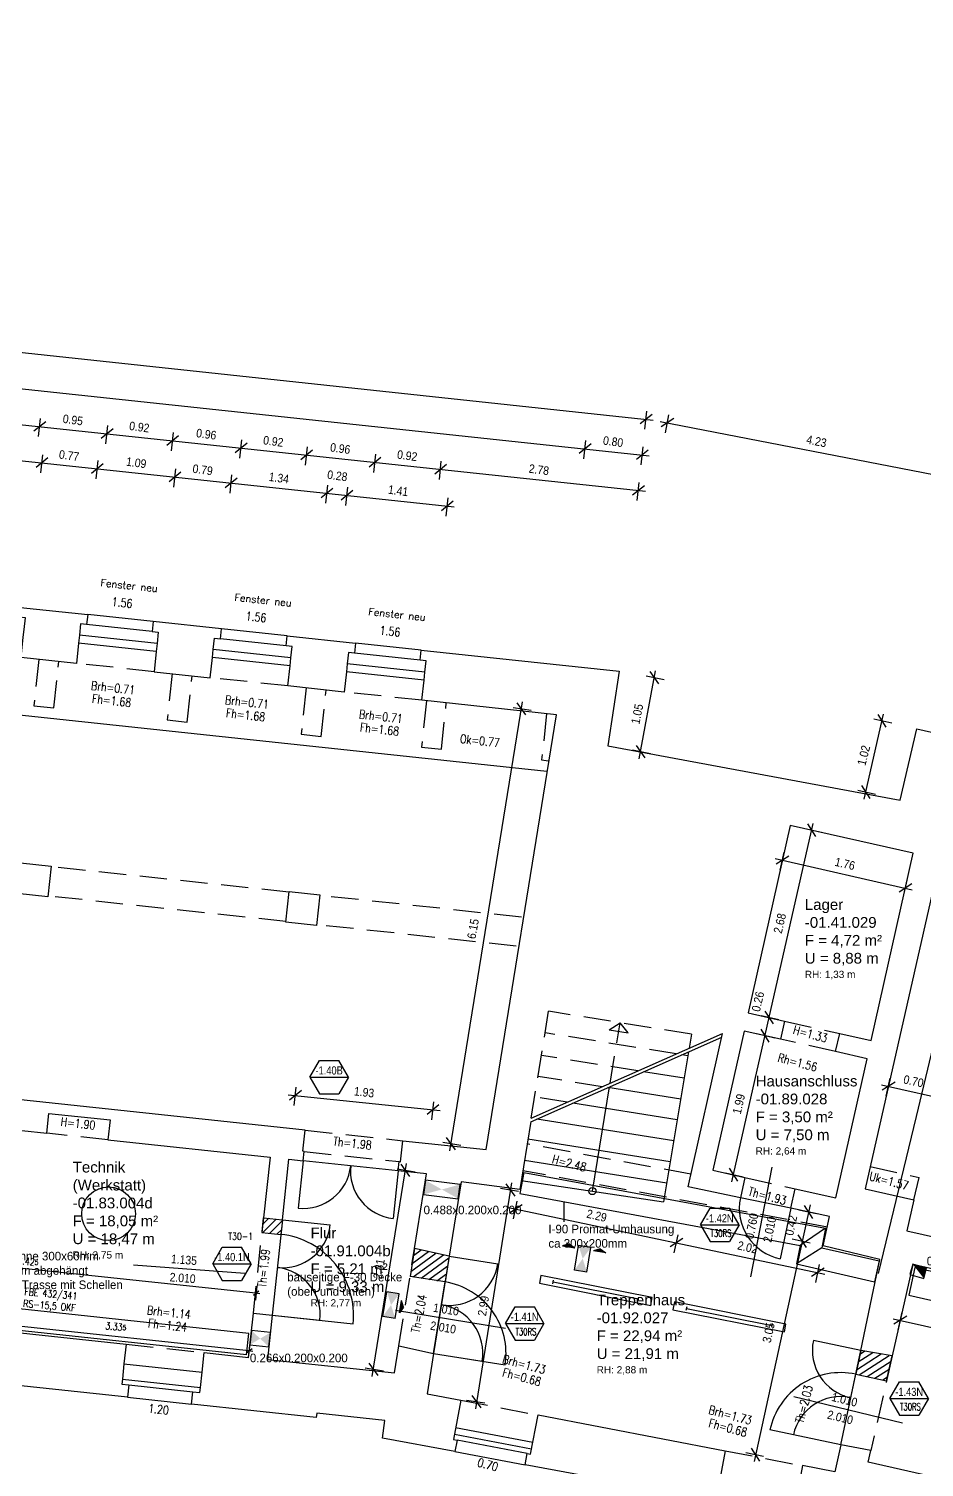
# Model space of a CAD drawing. Header units: metres. Extents: x 157 to 276, y 126 to 187.
# Drawn here: x 223.58 to 236.08, y 157.45 to 177.53 of the extents above; entities that cross this region are included whole.
import ezdxf
from ezdxf.enums import TextEntityAlignment as Align

# ---------------------------------------------------------------- set-up
doc = ezdxf.new("R2010")
doc.units = ezdxf.units.M
doc.header["$LTSCALE"] = 0.03
for name, pattern in [('AUSGEZOGEN', [0]), ('DASHED', [0]), ('DOT', [0]), ('STRICHLINIE', [19.05, 12.7, -6.35])]:
    doc.linetypes.add(name, pattern=pattern)
for name, color, linetype in [('A_abriss', 44, '_ABBRUCH'), ('A_ansicht', 9, 'Continuous'), ('A_bemaßung', 2, 'Continuous'), ('A_BRANDSCHUTZ', 10, 'Continuous'), ('A_EINBAUTEN', 2, 'Continuous'), ('A_Elektro', 1, 'Continuous'), ('A_Fenster', 7, 'Continuous'), ('A_höhen', 3, 'Continuous'), ('A_NR_TÜR', 1, 'Continuous'), ('A_räume', 5, 'Continuous'), ('A_schraffur', 10, 'Continuous'), ('A_text', 5, 'Continuous'), ('A_treppe', 3, 'Continuous'), ('A_Tuernummern', 1, 'Continuous'), ('A_TXT-TUER', 1, 'Continuous'), ('A_türen', 9, 'Continuous'), ('A_türen_HU', 9, 'Continuous'), ('A_verdeckt', 8, 'STRICHLINIE'), ('A_wände', 6, 'Continuous'), ('A_WÄNDE_NEU', 6, 'Continuous'), ('CKMA0002', 2, 'Continuous'), ('E__DURCHBR', 2, 'Continuous'), ('E__LEUCHTEN', 6, 'AUSGEZOGEN'), ('E__VERSYS', 2, 'AUSGEZOGEN')]:
    doc.layers.add(name, color=color, linetype=linetype)
doc.styles.add('arial-n', font='ARIALN.TTF')
doc.styles.add('BOLDSIMP_FNT', font='TXT', dxfattribs={"height": 1})
doc.styles.add('NORM', font='simplex.shx', dxfattribs={"width": 0.7, "bigfont": 'bigfont.shx'})
doc.styles.add('PITSIMP8', font='PITSIMP8.SHX')
doc.styles.add('SIMPLEX', font='simplex.shx', dxfattribs={"width": 0.8, "height": 0.1})
doc.linetypes.add('_ABBRUCH', pattern='A,25,[101,cadkon.shx,S=3.5,R=0,X=0,Y=0],25', length=50)
doc.dimstyles.get("Standard").update_dxf_attribs({"dimtxt": 0.18, "dimasz": 0.18, "dimexe": 0.18, "dimexo": 0.0625, "dimgap": 0.09, "dimtad": 0, "dimtih": 1, "dimtoh": 1, "dimdec": 4, "dimzin": 0, "dimdsep": 46, "dimlunit": 3, "dimtxsty": 'Standard', "dimcen": 0.09, "dimadec": 0, "dimazin": 0, "dimtfac": 1, "dimtdec": 4, "dimtofl": 0, "dimtmove": 2, "dimatfit": 3, "dimfxl": 1, "dimtolj": 1, "dimtzin": 0, "dimarcsym": 0})

# ---------------------------------------------------------------- blocks, each defined once
blk = doc.blocks.new('SLASH1')
at = {"layer": 'A_bemaßung', "color": 2, "linetype": 'Continuous'}
for p, q in [((0.07663, 0.07663), (-0.07319, -0.07319)), ((0, -0.14068), (0, 0.11466))]:
    blk.add_line(p, q, dxfattribs=at)
blk = doc.blocks.new('Tür-Nr')
at = {"layer": 'A_NR_TÜR'}
for p, q in [((-0.057, -108.865), (0.077, -108.632)), ((0.077, -108.632), (0.347, -108.632)), ((0.481, -108.865), (0.347, -108.632)), ((-0.057, -108.865), (0.481, -108.865)), ((-0.057, -108.865), (0.077, -109.098)), ((0.481, -108.865), (0.347, -109.098)), ((0.077, -109.098), (0.347, -109.098))]:
    blk.add_line(p, q, dxfattribs=at)
at = {"layer": 'A_TXT-TUER', "style": 'arial-n', "flags": 4}
blk.add_attdef('TÜR-NR.', text='', height=0.113, dxfattribs=at).set_placement((0.211, -108.772), align=Align.MIDDLE_CENTER)
at = {"layer": 'A_TXT-TUER', "style": 'NORM', "width": 0.7}
for tag, flags, p in [('BRANDSCHUTZ', 4, (0.229, -108.981)), ('DIN', 5, (0.214, -109.198)), ('ABMESSUNG', 5, (0.214, -109.333)), ('WANDART', 5, (0.214, -109.601)), ('MATERIAL', 5, (0.214, -109.467)), ('ZARGE', 5, (0.214, -109.736)), ('BESCHLÄGE', 5, (0.214, -110.005)), ('SCHLOSS', 5, (0.214, -109.87)), ('SONSTIGES', 5, (0.214, -110.139))]:
    blk.add_attdef(tag, text='', height=0.0784, dxfattribs=dict(at, flags=flags)).set_placement(p, align=Align.MIDDLE_CENTER)
blk = doc.blocks.new('DIMCROSS')
at = {"color": 0, "linetype": 'ByBlock'}
blk.add_line((-1, 0), (1, 0), dxfattribs=at)
at = {"linetype": 'ByBlock'}
blk.add_line((-0.707107, -0.707107), (0.707107, 0.707107), dxfattribs=at)
blk = doc.blocks.new('*D72')
at = {"layer": 'CKMA0002', "color": 1, "lineweight": -2}
for p, q in [((220.415, 160.559), (226.704, 159.887)), ((226.765, 159.981), (226.744, 159.782))]:
    blk.add_line(p, q, dxfattribs=at)
at = {"layer": 'Defpoints', "color": 0}
for p in [(220.585, 162.616), (226.973, 161.933), (226.754, 159.882)]:
    blk.add_point(p, dxfattribs=at)
at = {"layer": 'CKMA0002', "color": 1, "lineweight": -2, "xscale": 0.05, "yscale": 0.05, "zscale": 0.05}
for p, rotation in [((220.366, 160.564), 173.8999818725508), ((226.754, 159.882), 353.8999818725508)]:
    blk.add_blockref('DIMCROSS', p, dxfattribs=dict(at, rotation=rotation))
at = {"layer": 'CKMA0002', "color": 3, "insert": (223.571, 160.322), "char_height": 0.1, "attachment_point": 5, "rotation": 353.9, "style": 'SIMPLEX'}
blk.add_mtext('\\A1;6.42{\\A1\\H0.7x\\S5;}', dxfattribs=at)
blk = doc.blocks.new('*D77')
at = {"layer": 'CKMA0002', "color": 1, "lineweight": -2}
for p, q in [((223.393, 159.427), (226.609, 159.083)), ((226.648, 158.979), (226.67, 159.178))]:
    blk.add_line(p, q, dxfattribs=at)
at = {"layer": 'Defpoints', "color": 0}
for p in [(223.365, 159.636), (226.659, 159.078), (226.648, 158.979)]:
    blk.add_point(p, dxfattribs=at)
at = {"layer": 'CKMA0002', "color": 1, "lineweight": -2, "xscale": 0.05, "yscale": 0.05, "zscale": 0.05}
for p, rotation in [((223.343, 159.433), 173.8999818725508), ((226.659, 159.078), 353.8999818725508)]:
    blk.add_blockref('DIMCROSS', p, dxfattribs=dict(at, rotation=rotation))
at = {"layer": 'CKMA0002', "color": 3, "insert": (224.796, 159.412), "char_height": 0.1, "attachment_point": 5, "rotation": 353.9, "style": 'SIMPLEX'}
blk.add_mtext('\\A1;3.33{\\A1\\H0.7x\\S5;}', dxfattribs=at)
blk = doc.blocks.new('PU1')
at = {"color": 3}
for p, q in [((-119, -55), (-119, 70)), ((-119, 70), (131, 70)), ((131, -55), (131, 70)), ((-119, -55), (131, -55)), ((-56, -87), (69, -87)), ((6, -118), (-56, -87)), ((6, -118), (69, -87))]:
    blk.add_line(p, q, dxfattribs=at)
for points in [[(-119, 70), (-119, -55), (131, -55), (131, 70)], [(69, -87), (-56, -87), (6, -118)]]:
    blk.add_solid(points, dxfattribs=at)
blk = doc.blocks.new('PL_PR')
at = {"color": 3}
for p, q in [((123, 155), (92, 217)), ((92, 217), (92, 92)), ((123, 155), (92, 92)), ((-127, -64), (-127, 61)), ((-127, 61), (123, 61)), ((123, -64), (123, 61)), ((-127, -64), (123, -64)), ((92, -220), (92, -95)), ((123, -158), (92, -95)), ((123, -158), (92, -220))]:
    blk.add_line(p, q, dxfattribs=at)
for points in [[(92, 92), (92, 217), (123, 155)], [(-127, 61), (-127, -64), (123, -64), (123, 61)], [(92, -95), (92, -220), (123, -158)]]:
    blk.add_solid(points, dxfattribs=at)
blk = doc.blocks.new('2DEL_458')
for p, q in [((-0.384, -0.236), (-0.384, 0.236)), ((0.384, -0.236), (0.384, 0.236)), ((-0.384, 0), (0.384, 0))]:
    blk.add_line(p, q)
blk.add_lwpolyline([(-0.5, -0.5), (0.5, -0.5), (0.5, 0.5), (-0.5, 0.5)], close=True)
at = {"style": 'PITSIMP8', "flags": 9}
for tag, p in [('RAUM/GRUPPE', (-0.03, 0.159)), ('BEZEICHNUNG', (-0.03, 0.179)), ('POS.NR.G-LV', (-0.03, 0.139)), ('VOLUMENSTROM', (-0.03, 0.039)), ('DRUCK/-STUFE', (-0.03, 0.019)), ('ANSCHLUSS', (-0.03, -0.001)), ('KENNUNG', (-0.03, 0.079)), ('LEISTUNG', (-0.03, 0.059)), ('FABRIKAT', (-0.03, 0.119)), ('TYP', (-0.03, 0.099)), ('SPANNUNG/FREQUENZ', (-0.03, -0.121)), ('TEMPERATUR', (-0.03, -0.061)), ('SCHUTZART', (-0.03, -0.101)), ('DREHZAHL', (-0.03, -0.081)), ('GROESSE', (-0.03, -0.021)), ('DN', (-0.03, -0.041)), ('GEWICHT', (-0.03, -0.141)), ('FREI', (-0.03, -0.161)), ('FREI', (-0.03, -0.181)), ('FREI', (-0.03, -0.201))]:
    blk.add_attdef(tag, text='', height=0.01, dxfattribs=at).set_placement(p, align=Align.MIDDLE)
blk = doc.blocks.new('A$C2D1211C5')
at = {"layer": 'E__LEUCHTEN', "color": 7, "linetype": 'Continuous', "ltscale": 5, "xscale": 0.001397000000018615, "yscale": 0.001396999999997206, "zscale": 0.001397, "rotation": 80.7723150293719}
blk.add_blockref('PL_PR', (70.389, 10.322), dxfattribs=at)
at = {"layer": 'E__LEUCHTEN', "color": 2, "linetype": 'Continuous', "xscale": 1.584999999999997, "yscale": 0.1119999999999948, "zscale": 1.585, "rotation": 348.7889651893349}
for p in [(70.574, 9.876), (72.438, 9.506)]:
    blk.add_blockref('2DEL_458', p, dxfattribs=at)
at = {"layer": 'E__LEUCHTEN', "color": 7, "xscale": 0.001397000000020437, "yscale": 0.001396999999997206, "zscale": 0.001397, "rotation": 80.53103667660423}
blk.add_blockref('PU1', (67.725, 9.662), dxfattribs=at)
blk = doc.blocks.new('A$C1B684F00')
at = {"layer": 'E__VERSYS', "color": 3, "linetype": 'Continuous', "ltscale": 5}
for p, q in [((65.732, 9.276), (55.338, 10.382)), ((65.7, 8.978), (55.307, 10.083)), ((65.7, 8.978), (65.732, 9.276))]:
    blk.add_line(p, q, dxfattribs=at)
at = {"layer": 'E__VERSYS', "color": 3}
for p, q in [((75.027, 10.198), (74.94, 9.808)), ((75.027, 10.198), (76.336, 9.906)), ((74.94, 9.808), (76.249, 9.515))]:
    blk.add_line(p, q, dxfattribs=at)
at = {"layer": 'E__VERSYS', "color": 7, "insert": (62.032, 10.415), "char_height": 0.12, "attachment_point": 1}
blk.add_mtext('Kabelrinne 300x60mm\\Pca. 20cm abgehängt\\P+ E-30-Trasse mit Schellen', dxfattribs=at)
blk = doc.blocks.new('A$C775701B2')
at = {"layer": 'E__VERSYS', "color": 1}
for p, q in [((69.567, 11.522), (69.512, 11.227)), ((69.567, 11.522), (73.78, 10.743)), ((69.512, 11.227), (73.426, 10.503)), ((73.78, 10.743), (73.426, 10.503)), ((73.78, 10.743), (73.726, 10.472)), ((73.426, 10.503), (73.375, 10.245)), ((73.726, 10.472), (73.375, 10.245)), ((73.726, 10.472), (74.528, 10.288)), ((73.375, 10.245), (74.461, 9.996)), ((74.528, 10.288), (74.461, 9.996))]:
    blk.add_line(p, q, dxfattribs=at)
at = {"layer": 'E__VERSYS', "color": 7, "linetype": 'Continuous', "ltscale": 5}
blk.add_line((70.129, 11.113), (70.129, 10.832), dxfattribs=at)
at = {"layer": 'E__VERSYS', "color": 7, "char_height": 0.12, "attachment_point": 1}
for s, insert in [('{\\C1;I-90 Promat-Umhausung \\Pca 300x200mm}', (69.912, 10.793)), ('{\\C1;bauseitige F-30 Decke\\P(oben und unten)}', (66.267, 10.122))]:
    blk.add_mtext(s, dxfattribs=dict(at, insert=insert))
blk = doc.blocks.new('A$C5C7B2202')
at = {"layer": 'E__VERSYS', "color": 7, "linetype": 'Continuous', "ltscale": 5}
for p, q in [((75.048, 12.305), (75.311, 13.392)), ((74.518, 10.11), (75.048, 12.305))]:
    blk.add_line(p, q, dxfattribs=at)
blk = doc.blocks.new('Wanddurchbruch')
for p, q in [((0, 1), (0, 0)), ((1, 1), (0, 1)), ((1, 0), (1, 1)), ((0, 0), (1, 0))]:
    blk.add_line(p, q)
blk.add_solid([(1, 0), (1, 1), (0, 1), (0, 0)])
blk = doc.blocks.new('Deckendurchbruch')
for p, q in [((1, 1), (0, 1)), ((0, 1), (0, 0)), ((0, 0), (1, 0)), ((1, 0), (1, 1))]:
    blk.add_line(p, q)
blk.add_solid([(0, 0), (1, 1), (0, 1)])
blk = doc.blocks.new('A$C07AD1800')
at = {"layer": 'E__DURCHBR', "linetype": 'Continuous'}
ref = blk.add_blockref('Wanddurchbruch', (68.17, 11.216), dxfattribs=dict(at, xscale=0.4880000130759044, yscale=0.1999999999999886, zscale=1.1, rotation=352.8800232453838))
ref.add_attrib('EC_DIM', '0.488x0.200x0.200', (68.17, 10.939), dxfattribs={"linetype": 'Continuous', "height": 0.12})
ref = blk.add_blockref('Deckendurchbruch', (74.998, 10.241), dxfattribs=dict(at, xscale=0.1500000040192404, yscale=0.2000000000000171, zscale=1.1, rotation=254.6014333671657))
ref.add_attrib('EC_DIM', '0.150x0.200x0.200', (75.192, 10.226), dxfattribs={"linetype": 'Continuous', "height": 0.12})
ref = blk.add_blockref('Wanddurchbruch', (65.746, 9.118, 2.8), dxfattribs=dict(at, xscale=0.2660000071274314, yscale=0.1999999999999886, zscale=1.1, rotation=353.8009681733398))
ref.add_attrib('EC_DIM', '0.266x0.200x0.200', (65.746, 8.874), dxfattribs={"linetype": 'Continuous', "height": 0.12})

msp = doc.modelspace()

# ---------------------------------------------------------------- hatches: boundary and pattern name
at = {"layer": 'A_schraffur'}
h = msp.add_hatch(dxfattribs=at)
h.set_pattern_fill('ANSI31', color=256, scale=0.025, style=0)
h.paths.add_polyline_path([(227.12069, 160.90455), (226.85719, 160.93273), (226.83543, 160.72886), (227.09891, 160.70071)])
h = msp.add_hatch(dxfattribs=at)
h.set_pattern_fill('ANSI31', color=256, scale=0.025, style=0)
h.set_pattern_definition([(35.9073, (227.51911, 157.80205), (-0.0465515, 0.0642911), [])])
h.paths.add_polyline_path([(229.39066, 160.03603), (229.44833, 160.39644), (228.96351, 160.50352), (228.90124, 160.11436)])
h = msp.add_hatch(dxfattribs=at)
h.set_pattern_fill('ANSI31', color=256, scale=0.025, style=0)
h.set_pattern_definition([(33.0305, (232.715325, 157.426845), (-0.0432662, 0.0665464), [])])
h.paths.add_polyline_path([(235.62989, 159.00362), (235.19156, 159.0816), (235.12104, 158.74897), (235.55143, 158.65773)])

# ---------------------------------------------------------------- linework, layer by layer
at = {"layer": 'A_abriss', "ltscale": 0.5}
for p, q in [((227.12069, 160.90455), (227.78693, 160.83336)), ((229.44833, 160.39644), (229.23109, 159.03872)), ((229.44833, 160.39644), (230.12717, 160.28785)), ((226.97834, 159.57213), (227.64453, 159.50095)), ((235.19156, 159.08161), (234.5312, 159.2216)), ((229.23109, 159.03872), (229.90997, 158.93007)), ((234.91156, 157.76095), (235.19156, 159.08161)), ((234.91156, 157.76095), (234.25123, 157.90094))]:
    msp.add_line(p, q, dxfattribs=at)
for centre, radius, start, end in [((227.12071, 160.90457), 0.67, 263.900709, 353.899012), ((226.97834, 159.57213), 0.67, 353.90129, 83.901565), ((229.44833, 160.39644), 0.6875, 260.910345, 350.910776), ((229.23109, 159.03872), 0.6875, 350.90732, 80.908705), ((235.19156, 159.08161), 0.675, 168.031044, 258.027186), ((234.91156, 157.76096), 0.675, 78.031998, 168.031346)]:
    msp.add_arc(centre, radius, start, end, dxfattribs=at)
at = {"layer": 'A_ansicht', "color": 9, "linetype": 'Continuous'}
for p, q in [((225.31769, 169.25343), (224.4029, 169.35117)), ((227.18705, 169.05364), (226.27225, 169.1514)), ((225.35864, 168.83674), (224.27482, 168.95255)), ((229.05641, 168.85386), (228.14162, 168.95165)), ((227.228, 168.63693), (226.14418, 168.75276)), ((229.09738, 168.43713), (228.01354, 168.55297)), ((224.90945, 158.89313), (225.99825, 158.77679)), ((224.95766, 158.42674), (225.85256, 158.33116)), ((230.61387, 157.79453), (229.53665, 158.00082)), ((229.52698, 157.66797), (230.50661, 157.48607))]:
    msp.add_line(p, q, dxfattribs=at)
at = {"layer": 'A_bemaßung', "linetype": 'Continuous'}
for p, q in [((181.1956, 177.52575), (232.29399, 172.06491)), ((181.14247, 177.02859), (232.24087, 171.56775)), ((181.08936, 176.53144), (232.18775, 171.07059)), ((211.23555, 172.80686), (229.51896, 170.85294)), ((232.39323, 172.04561), (236.74571, 171.20141)), ((232.10029, 167.33646), (232.32859, 168.56582)), ((229.45472, 161.86408), (230.46951, 168.13147)), ((235.24003, 166.77336), (235.50962, 167.96193)), ((233.39202, 161.43339), (234.52681, 166.43632)), ((233.99934, 165.94452), (235.9108, 165.51094)), ((227.20136, 162.64959), (229.32096, 162.42752)), ((235.48117, 162.789), (239.13796, 161.95653)), ((228.37468, 158.71715), (228.85006, 161.69069)), ((230.31962, 161.42033), (229.81402, 158.26703)), ((230.27693, 161.07402), (234.68938, 160.14726)), ((234.48457, 161.11286), (233.70228, 157.53072)), ((235.64519, 159.52308), (249.23498, 156.44055))]:
    msp.add_line(p, q, dxfattribs=at)
at = {"layer": 'A_bemaßung'}
for p, q in [((233.65578, 160.10964), (233.95676, 161.63956)), ((225.04282, 160.27577), (226.59756, 160.15721)), ((228.69652, 159.64277), (230.23558, 159.39268)), ((234.2586, 158.43855), (235.774, 158.07137))]:
    msp.add_line(p, q, dxfattribs=at)
at = {"layer": 'A_EINBAUTEN', "color": 10}
msp.add_circle((224.69471, 160.98781), 0.375, dxfattribs=at)
at = {"layer": 'A_Fenster', "linetype": 'Continuous'}
for p, q in [((225.37034, 168.94608), (224.2865, 169.06192)), ((227.23968, 168.74632), (226.15585, 168.86214)), ((229.10904, 168.54653), (228.02521, 168.66238)), ((224.8866, 158.67935), (225.97541, 158.56301)), ((224.97614, 158.59943), (225.87104, 158.50377)), ((229.51971, 157.91244), (230.59692, 157.70615)), ((230.53568, 157.64154), (229.55705, 157.82893))]:
    msp.add_line(p, q, dxfattribs=at)
at = {"layer": 'A_Fenster', "color": 10, "linetype": 'Continuous'}
for p, q in [((225.30283, 169.1142), (224.38804, 169.21197)), ((227.17216, 168.91441), (226.25741, 169.01223)), ((229.04151, 168.71468), (228.12676, 168.81241))]:
    msp.add_line(p, q, dxfattribs=at)
at = {"layer": 'A_treppe', "linetype": 'Continuous'}
for p, q in [((232.78905, 163.24841), (232.44005, 161.15621)), ((232.77993, 163.19366), (232.69591, 163.20712)), ((232.72731, 162.87827), (232.15903, 162.96919)), ((232.67857, 162.58605), (231.66154, 162.74873)), ((232.63058, 162.29823), (231.17163, 162.53165)), ((232.58163, 162.00471), (230.67193, 162.31024)), ((232.53303, 161.71343), (230.54625, 162.03129)), ((232.48336, 161.41573), (230.498, 161.73334)), ((230.45266, 161.4533), (232.44005, 161.15621))]:
    msp.add_line(p, q, dxfattribs=at)
at = {"layer": 'A_treppe', "color": 1, "linetype": 'Continuous'}
msp.add_line((231.44636, 161.30475), (231.68541, 162.75933), dxfattribs=at)
msp.add_circle((231.44636, 161.30475), 0.05, dxfattribs=at)
at = {"layer": 'A_türen', "linetype": 'Continuous'}
for p, q in [((227.40993, 161.72848), (227.33903, 161.06479)), ((228.73737, 161.58664), (227.4099, 161.72847)), ((228.73737, 161.58664), (228.66643, 160.92292)), ((227.12069, 160.90455), (226.97834, 159.57213))]:
    msp.add_line(p, q, dxfattribs=at)
at = {"layer": 'A_türen', "color": 10}
for p, q in [((234.21611, 161.06445), (233.51146, 161.21217)), ((234.21611, 161.06445), (234.06839, 160.35979)), ((229.23109, 159.03872), (229.39066, 160.03603)), ((226.97834, 159.57213), (228.10693, 159.45152)), ((229.23109, 159.03872), (230.2284, 158.87911)), ((234.91156, 157.76095), (235.12104, 158.74897)), ((234.91156, 157.76095), (233.92352, 157.97041))]:
    msp.add_line(p, q, dxfattribs=at)
at = {"layer": 'A_türen', "linetype": 'Continuous'}
for centre, start, end in [((227.40993, 161.72848), 263.902387, 353.900956), ((228.73735, 161.58663), 173.899926, 263.900862)]:
    msp.add_arc(centre, 0.66749, start, end, dxfattribs=at)
at = {"layer": 'A_türen', "color": 10}
for centre, radius, start, end in [((234.21611, 161.06446), 0.71999, 168.161598, 258.160521), ((226.97836, 159.57213), 1.135, 353.899872, 83.902818), ((229.23109, 159.03872), 1.01, 350.90732, 80.909526), ((234.91156, 157.76094), 1.01, 78.02968, 168.02968)]:
    msp.add_arc(centre, radius, start, end, dxfattribs=at)
at = {"layer": 'A_türen_HU', "linetype": 'Continuous'}
msp.add_line((227.12069, 160.90455), (226.97834, 159.57213), dxfattribs=at)
at = {"layer": 'A_verdeckt'}
for p, q in [((225.32835, 168.55332), (224.24454, 168.66917)), ((227.19772, 168.35355), (226.11388, 168.46939)), ((229.06707, 168.15378), (227.98324, 168.2696)), ((227.21199, 165.47572), (223.89091, 165.83065)), ((227.1684, 165.06806), (223.84734, 165.423)), ((230.45487, 165.12916), (227.63954, 165.43003)), ((230.38441, 164.72436), (227.59599, 165.02235)), ((230.59343, 162.32279), (230.83479, 163.81341)), ((232.83008, 163.4942), (230.8348, 163.81341)), ((231.68208, 163.55697), (231.83244, 163.65382)), ((231.69381, 162.81042), (231.83244, 163.65382)), ((231.94457, 163.51448), (231.83244, 163.65382)), ((234.12663, 163.67757), (234.89744, 163.50444)), ((232.61738, 163.21967), (230.78608, 163.51264)), ((231.68208, 163.55697), (231.94457, 163.51448)), ((232.8301, 163.49421), (232.79762, 163.29953)), ((234.84047, 163.25075), (234.06966, 163.42389)), ((232.0805, 162.98175), (230.73496, 163.19702)), ((231.58302, 162.76132), (230.68765, 162.90455)), ((231.0931, 162.54421), (230.641, 162.61653)), ((224.68541, 162.01966), (223.83029, 162.11105)), ((227.43767, 162.15296), (228.79991, 162.00736)), ((227.42372, 161.85775), (228.75114, 161.71592)), ((232.82127, 161.53962), (230.53509, 161.96248)), ((235.32208, 161.64721), (236.00473, 161.49238)), ((234.72808, 160.80221), (230.47462, 161.58895)), ((233.57498, 161.49542), (234.27747, 161.33763)), ((235.93395, 161.18031), (236.00473, 161.49238)), ((226.71483, 159.60029), (226.85719, 160.93273)), ((226.71483, 159.60029), (226.85719, 160.93273)), ((228.74641, 159.14666), (228.96351, 160.50352)), ((224.93868, 159.16659), (226.02748, 159.05022)), ((235.62989, 159.00362), (235.33016, 157.68218)), ((229.60898, 158.3866), (230.68767, 158.17999)), ((233.30164, 157.67938), (234.38031, 157.47283))]:
    msp.add_line(p, q, dxfattribs=at)
at = {"layer": 'A_verdeckt', "linetype": 'DASHED'}
for p, q in [((230.58812, 162.27307), (233.2512, 163.45319)), ((230.59341, 162.32278), (233.26306, 163.5058))]:
    msp.add_line(p, q, dxfattribs=at)
at = {"layer": 'A_verdeckt'}
for points in [[(223.72001, 168.7252), (223.65097, 168.07888), (223.92937, 168.04915), (223.99843, 168.69548)], [(225.58192, 168.52621), (225.51286, 167.8799), (225.79127, 167.85018), (225.86035, 168.49649)], [(227.45128, 168.32647), (227.3822, 167.68015), (227.66061, 167.65036), (227.7297, 168.29668)], [(229.12922, 168.14714), (229.06016, 167.50082), (229.33856, 167.47104), (229.40761, 168.11737)], [(230.80716, 167.96781), (230.73809, 167.3215), (230.83465, 167.31117)]]:
    msp.add_lwpolyline(points, dxfattribs=at)
at = {"layer": 'A_wände', "linetype": 'Continuous'}
for p, q in [((218.72048, 168.45493), (230.80888, 167.16308)), ((236.52102, 166.93295), (235.25131, 161.33516)), ((234.20663, 166.4064), (233.61929, 163.79154)), ((235.92389, 166.02068), (234.20663, 166.4064)), ((235.33651, 163.40579), (235.92389, 166.02068)), ((233.61929, 163.79154), (234.12663, 163.67757)), ((234.12663, 163.67757), (234.06966, 163.42389)), ((232.7821, 161.36522), (233.26306, 163.5058)), ((233.56228, 163.53786), (233.12617, 161.59624)), ((234.06966, 163.42389), (233.56228, 163.53786)), ((234.84047, 163.25075), (234.89744, 163.50444)), ((234.89744, 163.50444), (235.33651, 163.40579)), ((235.27952, 163.15213), (234.84047, 163.25075)), ((234.84336, 161.21053), (235.27952, 163.15213)), ((233.12617, 161.59624), (233.57498, 161.49542)), ((233.57498, 161.49542), (233.51138, 161.21225)), ((233.51138, 161.21225), (232.7821, 161.36522)), ((234.21611, 161.06445), (234.27747, 161.33763)), ((234.27747, 161.33763), (234.84336, 161.21053)), ((235.25131, 161.33516), (235.93395, 161.18031)), ((234.75607, 160.95122), (234.21611, 161.06445)), ((235.93395, 161.18031), (235.83662, 160.75119)), ((234.66707, 160.54221), (234.75607, 160.95122)), ((226.83543, 160.72886), (227.09894, 160.7007)), ((235.83662, 160.75119), (238.78176, 160.08315)), ((235.46008, 160.34821), (234.66707, 160.54221)), ((235.19156, 159.0816), (235.46008, 160.34821)), ((235.91969, 160.28117), (235.62989, 159.00362)), ((243.19974, 158.62985), (235.91969, 160.28117)), ((226.71483, 159.60029), (226.97834, 159.57213)), ((235.62989, 159.00362), (235.19156, 159.0816))]:
    msp.add_line(p, q, dxfattribs=at)
at = {"layer": 'A_wände'}
for p, q in [((228.96351, 160.50352), (228.90123, 160.11437)), ((229.44833, 160.39644), (229.39066, 160.03603)), ((229.39066, 160.03603), (228.90123, 160.11437)), ((235.19156, 159.0816), (235.12104, 158.74897)), ((235.55143, 158.65773), (235.62989, 159.00362)), ((235.12104, 158.74897), (235.55143, 158.65773))]:
    msp.add_line(p, q, dxfattribs=at)
at = {"layer": 'A_wände', "linetype": 'Continuous'}
for points in [[(224.2865, 169.06192), (224.27482, 168.95255), (224.24454, 168.66917), (223.47392, 168.75148), (223.50421, 169.03488), (223.51591, 169.14427), (223.53292, 169.30335), (223.44837, 169.31239), (223.46319, 169.45118), (224.40285, 169.35079), (224.38804, 169.21197), (224.3035, 169.22102), (224.2865, 169.06192)], [(225.37034, 168.94608), (225.35864, 168.83674), (225.32835, 168.55332), (226.11388, 168.46939), (226.14418, 168.75276), (226.15585, 168.86214), (226.17286, 169.02122), (226.25741, 169.01223), (226.27226, 169.15116), (225.31768, 169.25313), (225.30283, 169.1142), (225.38732, 169.1052), (225.37034, 168.94608)], [(228.04222, 168.82144), (228.02521, 168.66238), (228.01354, 168.55297), (227.98324, 168.2696), (227.19772, 168.35355), (227.228, 168.63693), (227.23968, 168.74632), (227.25668, 168.90539), (227.17216, 168.91441), (227.18704, 169.05345), (228.14162, 168.95153), (228.12676, 168.81241), (228.04222, 168.82144)], [(230.58547, 162.2735), (230.4321, 161.32621), (229.61409, 161.43219), (229.44833, 160.39644), (228.96351, 160.50352), (229.13011, 161.54466), (228.73735, 161.58663), (228.75114, 161.71592), (228.76854, 161.71406), (228.79991, 162.00736), (229.96357, 161.883), (230.94639, 167.95296), (229.06707, 168.15378), (229.09738, 168.43713), (229.10904, 168.54653), (229.12606, 168.70562), (229.04151, 168.71468), (229.05638, 168.85382), (231.81871, 168.5588), (231.6621, 167.51953), (235.74384, 166.76165), (235.97512, 167.75381), (238.6389, 167.14956)], [(223.89195, 165.8406), (223.84625, 165.41302), (223.4187, 165.45873), (223.46439, 165.88629), (223.89195, 165.8406)], [(227.16736, 165.05811), (227.21306, 165.48569), (227.64062, 165.43997), (227.59494, 165.01243), (227.16736, 165.05811)], [(226.94757, 161.77789), (226.85719, 160.93273), (227.12069, 160.90455), (227.21106, 161.74974), (227.40991, 161.7285), (227.42372, 161.85775), (227.40633, 161.85963), (227.43767, 162.15296), (218.23757, 163.13617), (218.21421, 162.9174), (218.04514, 162.93547), (218.02337, 162.73162), (220.55894, 162.46064), (220.58973, 162.74898), (221.76305, 162.62362), (221.73224, 162.33524), (223.83029, 162.11105), (223.86002, 162.38946), (224.71516, 162.29807), (224.68541, 162.01966), (226.94757, 161.77789)], [(229.50583, 157.83874), (229.55728, 157.82888), (229.52698, 157.66797), (228.51517, 157.85585), (228.55099, 158.1022), (227.59927, 158.20386), (227.59303, 158.14528), (225.85256, 158.33116), (225.87104, 158.50377), (225.96799, 158.49341), (225.97541, 158.56301), (225.99825, 158.77679), (226.02748, 159.05022), (226.64897, 158.98382), (226.71483, 159.60029), (226.97834, 159.57213), (226.91244, 158.95566), (228.68594, 158.76867), (228.74641, 159.14666), (229.23109, 159.03872), (229.14109, 158.47623), (229.60898, 158.3866), (229.50583, 157.83874)], [(222.11385, 158.73047), (222.13231, 158.90332), (222.22928, 158.89294), (222.23669, 158.96256), (222.25955, 159.17632), (222.28877, 159.44977), (224.93868, 159.16659), (224.90945, 158.89313), (224.8866, 158.67935), (224.87918, 158.60975), (224.97614, 158.59943), (224.95766, 158.42674), (222.11385, 158.73047)], [(230.68767, 158.17999), (233.30164, 157.67938), (233.19846, 157.13154), (233.24991, 157.12171), (233.22355, 156.9816), (230.50661, 157.48607), (230.53568, 157.64154), (230.5828, 157.63249), (230.68767, 158.17999)], [(236.18116, 156.64847), (236.16532, 156.57874), (238.37073, 156.07848), (238.41196, 156.26026), (238.35346, 156.27351), (238.36893, 156.34176), (238.47291, 156.80014), (235.29368, 157.52127), (235.33052, 157.68317), (234.91156, 157.76095), (234.83214, 157.38628), (234.38031, 157.47283), (234.27543, 156.92531), (234.22852, 156.93427), (234.20315, 156.79969), (235.20207, 156.6142), (235.2547, 156.85862), (236.18116, 156.64847)]]:
    msp.add_lwpolyline(points, dxfattribs=at)
at = {"layer": 'A_WÄNDE_NEU'}
for p, q in [((226.85719, 160.93273), (226.83543, 160.72886)), ((227.12069, 160.90455), (227.09891, 160.70071))]:
    msp.add_line(p, q, dxfattribs=at)

# ---------------------------------------------------------------- block references
at = {"layer": 'A_bemaßung', "color": 7, "yscale": 0.9999889999999994, "rotation": 353.9000000000004}
for p in [(223.73283, 171.97416), (232.19454, 172.07553), (224.6725, 171.87372), (225.58727, 171.77597), (226.54187, 171.67396), (227.45665, 171.57619), (231.34295, 171.6637), (232.1414, 171.57837), (223.76424, 171.46794), (224.53483, 171.38558), (228.41118, 171.47418), (229.32598, 171.37641), (225.61866, 171.26975), (226.40419, 171.18581), (227.74158, 171.0429), (228.01997, 171.01315), (232.08828, 171.0812), (229.41952, 170.86358)]:
    msp.add_blockref('SLASH1', p, dxfattribs=at)
at = {"layer": 'A_bemaßung', "color": 7}
for p, rotation in [((232.49141, 172.02663), 349.038871), ((232.31033, 168.4675), 79.48000000000049), ((230.45353, 168.03275), 80.80280599999973), ((235.48751, 167.8644), 77.21999999999997), ((232.11854, 167.43479), 79.48000000000049), ((235.26215, 166.8709), 77.21999999999997), ((234.50471, 166.3388), 77.21999999999997), ((234.09685, 165.92239), 347.22), ((235.81327, 165.53307), 347.22), ((233.91185, 163.72517), 77.21999999999997), ((233.91185, 163.72517), 77.21999999999997), ((233.85434, 163.47161), 77.21999999999997), ((233.85434, 163.47161), 77.21999999999997), ((235.57869, 162.76688), 347.2199890000004), ((227.30083, 162.63924), 354.0613960000004), ((229.2215, 162.43788), 354.0613960000004), ((229.47072, 161.96281), 80.80280599999973), ((228.83427, 161.59196), 80.909236), ((233.41414, 161.53091), 77.21999999999997), ((230.37482, 161.05351), 348.1549300000003), ((232.61766, 160.5824), 348.1549300000003), ((232.61766, 160.5824), 348.1549300000003), ((234.59152, 160.1678), 348.1549300000003), ((235.74272, 159.50096), 347.22), ((228.39048, 158.8159), 80.909236)]:
    msp.add_blockref('SLASH1', p, dxfattribs=dict(at, rotation=rotation))
at = {"layer": 'A_bemaßung', "color": 7, "xscale": -1, "yscale": -1}
for p, rotation in [((230.30383, 161.32159), 80.90902600000055), ((234.46333, 161.01515), 77.72373400000053), ((234.374, 160.60622), 77.72373400000053), ((229.82981, 158.36577), 80.90902600000055), ((233.72355, 157.62844), 77.72373400000053)]:
    msp.add_blockref('SLASH1', p, dxfattribs=dict(at, rotation=rotation))
at = {"layer": 'A_Elektro'}
for name in ['A$C2D1211C5', 'A$C07AD1800', 'A$C5C7B2202', 'A$C775701B2', 'A$C1B684F00']:
    msp.add_blockref(name, (160.92067, 150.04212), dxfattribs=at)
at = {"layer": 'A_Tuernummern'}
ref = msp.add_blockref('Tür-Nr', (227.56111, 271.76063), dxfattribs=at)
ref.add_attrib('TÜR-NR.', '-1.40B', dxfattribs={"layer": 'A_TXT-TUER', "height": 0.112896, "style": 'arial-n'}).set_placement((227.77247, 162.98829), align=Align.MIDDLE_CENTER)
ref = msp.add_blockref('Tür-Nr', (233.01218, 269.69709), dxfattribs=at)
ref.add_attrib('TÜR-NR.', '-1.42N', dxfattribs={"layer": 'A_TXT-TUER', "height": 0.112896, "style": 'arial-n'}).set_placement((233.22354, 160.92475), align=Align.MIDDLE_CENTER)
ref.add_attrib('BRANDSCHUTZ', 'T30RS', dxfattribs={"layer": 'A_TXT-TUER', "height": 0.1, "style": 'NORM', "width": 0.7}).set_placement((233.24085, 160.71616), align=Align.MIDDLE_CENTER)
ref = msp.add_blockref('Tür-Nr', (226.20418, 269.15563), dxfattribs=at)
ref.add_attrib('TÜR-NR.', '-1.40.1N', dxfattribs={"layer": 'A_TXT-TUER', "height": 0.112896, "style": 'arial-n'}).set_placement((226.41553, 160.38329), align=Align.MIDDLE_CENTER)
ref = msp.add_blockref('Tür-Nr', (230.28971, 268.32228), dxfattribs=at)
ref.add_attrib('TÜR-NR.', '-1.41N', dxfattribs={"layer": 'A_TXT-TUER', "height": 0.112896, "style": 'arial-n'}).set_placement((230.50106, 159.54994), align=Align.MIDDLE_CENTER)
ref.add_attrib('BRANDSCHUTZ', 'T30RS', dxfattribs={"layer": 'A_TXT-TUER', "height": 0.1, "style": 'NORM', "width": 0.7}).set_placement((230.51837, 159.34135), align=Align.MIDDLE_CENTER)
ref = msp.add_blockref('Tür-Nr', (235.65617, 267.27565), dxfattribs=at)
ref.add_attrib('TÜR-NR.', '-1.43N', dxfattribs={"layer": 'A_TXT-TUER', "height": 0.112896, "style": 'arial-n'}).set_placement((235.86753, 158.5033), align=Align.MIDDLE_CENTER)
ref.add_attrib('BRANDSCHUTZ', 'T30RS', dxfattribs={"layer": 'A_TXT-TUER', "height": 0.1, "style": 'NORM', "width": 0.7}).set_placement((235.88484, 158.29472), align=Align.MIDDLE_CENTER)

# ---------------------------------------------------------------- texts
at = {"layer": 'A_bemaßung', "color": 7, "linetype": 'Continuous', "style": 'BOLDSIMP_FNT', "width": 0.9}
for s, rotation, p in [('0.95', 352.3, (224.04434, 171.99113)), ('0.92', 352.3, (224.97156, 171.89205)), ('0.96', 352.3, (225.90622, 171.79215)), ('0.92', 352.3, (226.84092, 171.69226)), ('4.23', 348.3, (234.41756, 171.70431)), ('0.77', 352.3, (223.99121, 171.49397)), ('0.96', 352.3, (227.77556, 171.5924)), ('0.92', 352.3, (228.71025, 171.4925)), ('0.80', 352.3, (231.58385, 171.68824)), ('1.09', 352.3, (224.92865, 171.39379)), ('0.79', 352.3, (225.85566, 171.29473)), ('2.78', 352.3, (230.54879, 171.29601)), ('1.34', 352.3, (226.91965, 171.18102)), ('0.28', 352.3, (227.73488, 171.21157)), ('1.41', 352.3, (228.58444, 171.00309)), ('1.05', 78.2, (232.1366, 167.80605)), ('1.02', 75.9, (235.29135, 167.22574)), ('1.76', 346.9, (234.81315, 165.81119)), ('6.15', 79.5, (229.84894, 164.8091)), ('2.68', 76.9, (234.1231, 164.88255)), ('0.26', 76.9, (233.81776, 163.79115)), ('0.70', 347.8, (235.77079, 162.77433)), ('1.93', 353.5, (228.11033, 162.60547)), ('1.99', 76.9, (233.55134, 162.36186)), ('2.29', 346.9, (231.34798, 160.90056)), ('0.42', 77.9, (234.2831, 160.66821)), ('2.02', 346.9, (233.45381, 160.45821)), ('2.81', 80.5, (228.5396, 160.0645)), ('2.99', 80.9, (229.99719, 159.5484)), ('3.05', 77.9, (233.96934, 159.17074))]:
    msp.add_text(s, height=0.12, rotation=rotation, dxfattribs=at).set_placement(p, align=Align.BOTTOM_LEFT)
at = {"layer": 'A_bemaßung', "color": 7, "linetype": 'DOT', "style": 'BOLDSIMP_FNT', "width": 0.9}
for s, rotation, p in [('0.760', 78.870293, (233.72882, 160.62151)), ('2.010', 78.870293, (233.97823, 160.57244)), ('1.135', 355.639382, (225.55973, 160.26357)), ('2.010', 355.639382, (225.5404, 160.01011)), ('1.010', 350.77043, (229.21053, 159.58674)), ('2.010', 350.77043, (229.16976, 159.33584)), ('1.010', 346.379731, (234.76681, 158.34333)), ('2.010', 346.379731, (234.70695, 158.09629))]:
    msp.add_text(s, height=0.12, rotation=rotation, dxfattribs=at).set_placement(p, align=Align.BOTTOM_LEFT)
at = {"layer": 'A_BRANDSCHUTZ', "linetype": 'Continuous', "insert": (226.36236, 160.72355), "char_height": 0.1, "width": 1.1421, "attachment_point": 1, "rotation": 359.899872, "style": 'SIMPLEX'}
msp.add_mtext('T30-1', dxfattribs=at)
at = {"layer": 'A_höhen', "linetype": 'Continuous', "style": 'SIMPLEX', "width": 0.8}
for s, rotation, p in [('1.56', 353.7, (224.87304, 169.42162)), ('1.56', 353.7, (226.7424, 169.22184)), ('1.56', 353.7, (228.61176, 169.02207)), ('Brh=0.71', 353.7, (224.74606, 168.2334)), ('Fh=1.68', 353.7, (224.72691, 168.05443)), ('Brh=0.71', 353.7, (226.61544, 168.03361)), ('Fh=1.68', 353.7, (226.59629, 167.85465)), ('Brh=0.71', 353.7, (228.4848, 167.83382)), ('Fh=1.68', 353.7, (228.46564, 167.65484)), ('H=1.33', 345.2, (234.46328, 163.40458)), ('H=1.90', 353.7, (224.25752, 162.15299)), ('Th=1.98', 353.7, (228.08763, 161.87737)), ('H=2.48', 345.2, (231.09942, 161.60138)), ('Th=1.93', 345.2, (233.86484, 161.14334)), ('Th=1.99', 83.8, (226.95394, 160.21643)), ('Th=2.04', 79, (229.1191, 159.57642)), ('Brh=1.73', 345.2, (230.46989, 158.79316)), ('Fh=0.68', 345.2, (230.43706, 158.61616)), ('Th=2.03', 75.5, (234.49178, 158.30685)), ('Brh=1.73', 345.2, (233.3464, 158.08595)), ('Fh=0.68', 345.2, (233.31355, 157.90897)), ('0.70', 345.2, (229.96252, 157.39373))]:
    msp.add_text(s, height=0.12, rotation=rotation, dxfattribs=at).set_placement(p, align=Align.BOTTOM_CENTER)
for s, rotation, p in [('Ok=0.77', 353.7, (229.58973, 167.52445)), ('Rh=1.56', 345.2, (234.01484, 163.07926)), ('Uk=1.57', 345.2, (235.29239, 161.42432))]:
    msp.add_text(s, height=0.12, rotation=rotation, dxfattribs=at).set_placement(p, align=Align.BOTTOM_LEFT)
for s, p in [('Brh=1.14', (225.53693, 159.61195)), ('Fh=1.24', (225.51777, 159.43297)), ('1.20', (225.39236, 158.25963))]:
    msp.add_text(s, height=0.12, rotation=353.7, dxfattribs=at).set_placement(p, align=Align.MIDDLE_CENTER)
at = {"layer": 'A_räume', "linetype": 'Continuous', "char_height": 0.15, "width": 6.6459, "attachment_point": 1}
for s, insert in [('\\fArial|b0|i0|c0|p34;Lager\\P-01.41.029\\PF = 4,72 m²\\PU = 8,88 m\\P\\H0.1;RH: 1,33 m', (234.41096, 165.37911)), ('\\fArial|b0|i0|c0|p34;Hausanschluss\\P-01.89.028\\PF = 3,50 m²\\PU = 7,50 m\\P\\H0.1;RH: 2,64 m', (233.72473, 162.91513)), ('\\fArial|b0|i0|c0|p34;Flur\\P-01.91.004b\\PF = 5,21 m²\\PU = 9,33 m\\P\\H0.1;RH: 2,77 m', (227.51309, 160.79552)), ('\\fArial|b0|i0|c0|p34;Treppenhaus\\P-01.92.027\\PF = 22,94 m²\\PU = 21,91 m\\P\\H0.1;RH: 2,88 m', (231.50627, 159.8611))]:
    msp.add_mtext(s, dxfattribs=dict(at, insert=insert))
at = {"layer": 'A_räume', "linetype": 'Continuous', "insert": (224.19397, 161.71462), "char_height": 0.15, "width": 6.6459, "attachment_point": 1, "rotation": 359.899872}
msp.add_mtext('{\\fArial|b0|i0|c0|p34;Technik \\P(Werkstatt)\\P-01.83.004d\\PF = 18,05 m²\\PU = 18,47 m\\P\\H0.6667x;RH: 2,75 m}', dxfattribs=at)
at = {"layer": 'A_text', "linetype": 'Continuous', "char_height": 0.1, "width": 1.1421, "attachment_point": 1, "rotation": 354}
for insert in [(224.58797, 169.84594), (224.58797, 169.84594), (226.45705, 169.64347), (228.32642, 169.44372)]:
    msp.add_mtext('{\\Fsimplex.shx;Fenster neu}', dxfattribs=dict(at, insert=insert))
at = {"layer": 'A_text', "linetype": 'Continuous', "insert": (223.52378, 159.95393), "char_height": 0.1, "width": 1.4117, "attachment_point": 1, "rotation": 354.899872, "style": 'SIMPLEX'}
msp.add_mtext('FBE 432/341\\PRS-15,5 OKF', dxfattribs=at)

# ---------------------------------------------------------------- dimensions: what is measured, and where the dimension line sits
at = {"layer": 'CKMA0002'}
dim = msp.add_linear_dim(base=(226.7542, 159.88157), p1=(220.58482, 162.61584), p2=(226.97345, 161.93308), angle=353.899982, text='6.42{\\A1\\H0.7x\\S5;}', dimstyle='Standard', override={"dimtxt": 0.1, "dimasz": 0.05, "dimexe": 0.1, "dimexo": 1.96319, "dimgap": 0.05, "dimtad": 1, "dimtih": 0, "dimtoh": 0, "dimrnd": 0.0025, "dimtxsty": 'SIMPLEX', "dimblk": 'DIMCROSS', "dimdle": 0.025, "dimse1": 1, "dimclrd": 1, "dimclre": 1, "dimclrt": 3, "dimtix": 1, "dimtvp": 1}, dxfattribs=at)
dim.commit()
dim.dimension.update_dxf_attribs({"geometry": '*D72', "text_midpoint": (223.57051, 160.32238)})
dim = msp.add_linear_dim(base=(226.65905, 159.07818), p1=(223.36522, 159.63647), p2=(226.64843, 158.97875), angle=353.899982, text='3.33{\\A1\\H0.7x\\S5;}', dimstyle='Standard', override={"dimtxt": 0.1, "dimasz": 0.05, "dimexe": 0.1, "dimexo": 0, "dimgap": 0.05, "dimtad": 1, "dimtih": 0, "dimtoh": 0, "dimrnd": 0.0025, "dimtxsty": 'SIMPLEX', "dimblk": 'DIMCROSS', "dimdle": 0.025, "dimse1": 1, "dimclrd": 1, "dimclre": 1, "dimclrt": 3, "dimtix": 1, "dimtvp": 1}, dxfattribs=at)
dim.commit()
dim.dimension.update_dxf_attribs({"geometry": '*D77', "text_midpoint": (224.79566, 159.41167), "dimtype": 160})

doc.saveas('drawing.dxf')
